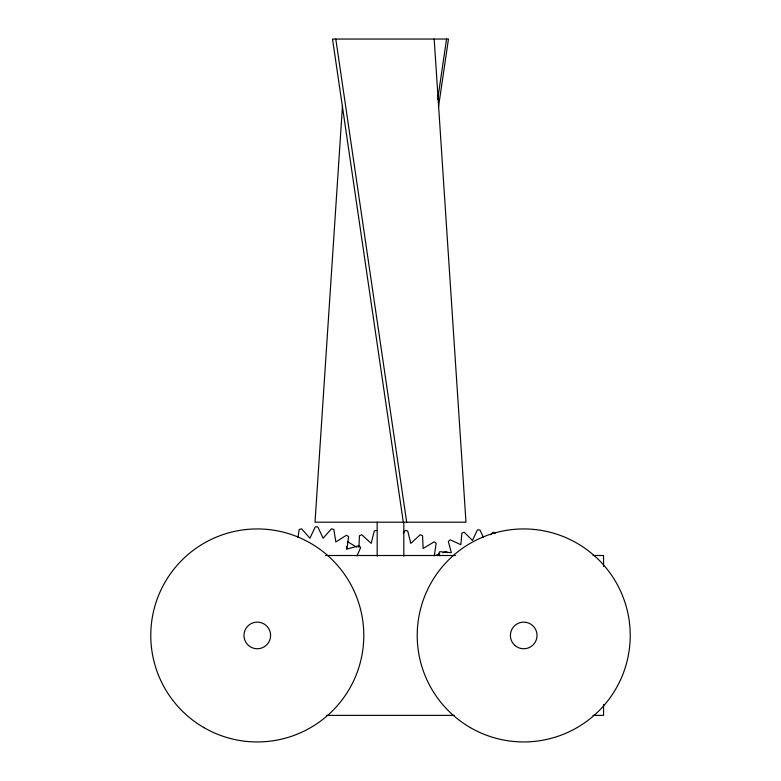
<?xml version="1.0" encoding="UTF-8"?>
<svg xmlns="http://www.w3.org/2000/svg" width="781" height="781" viewBox="0 0 781 781"><rect width="100%" height="100%" fill="white"/><g stroke="black" fill="none" stroke-linecap="round" stroke-linejoin="round"><path stroke-width="1.17" d="M358.899 547.305L359.445 535.698L361.73 534.751L371.2 543.351L374.284 530.943L376.706 530.455M342.488 105.816L315.016 522.206L465.984 522.206L434.177 39.05M437.692 99.441L446.547 39.05M438.463 107.153L448.479 39.05L332.521 39.05L403.308 522.206M434.265 555.896L436.169 543.254L434.109 541.877L423.146 548.467L422.541 535.698L420.256 534.751L410.796 543.351L407.711 530.943L405.28 530.455L403.211 533.267M297.951 537.406L299.191 529.489L301.564 528.786L309.92 538.216L315.29 526.814L317.76 526.814L323.129 538.216L331.495 528.786L333.868 529.489L335.801 541.936L346.481 535.249L348.56 536.586L346.92 549.082L359.045 545.675L360.666 547.54L356.956 555.916M490.653 534.712L493.133 532.242L495.457 533.091M435.359 555.506L439.742 553.934M443.022 552.753L446.302 551.571L447.464 552.733M325.56 555.506L455.44 555.506M592.945 555.506L603.557 555.506L603.557 566.41M326.624 715.376L454.376 715.376M592.945 715.376L603.557 715.376L603.557 704.472M347.887 541.877L356.849 547.276M439.801 555.74L438.473 553.827L439.713 551.689L451.32 552.665L448.343 541.399L450.237 539.808L460.819 544.689L461.874 533.091L464.197 532.242L472.466 540.452L477.425 529.908L479.905 529.908L483.371 537.289M346.344 546.7L346.686 549.004M335.801 39.05L406.676 522.206M403.826 522.206L403.826 556.228M377.174 522.206L377.174 556.228M248.631 645.575A13.326 13.326 0 0 0 270.382 637.862A13.326 13.326 0 0 0 252.829 622.887A13.326 13.326 0 0 0 248.631 645.575M470.465 727.677A106.509 106.509 0 0 0 630.228 635.441A106.509 106.509 0 0 0 470.465 543.205A106.509 106.509 0 0 0 470.465 727.677M515.069 645.575A13.326 13.326 0 0 0 536.82 637.862A13.326 13.326 0 0 0 519.267 622.887A13.326 13.326 0 0 0 515.069 645.575M204.026 727.677A106.509 106.509 0 0 0 363.79 635.441A106.509 106.509 0 0 0 204.026 543.205A106.509 106.509 0 0 0 204.026 727.677"/></g></svg>
